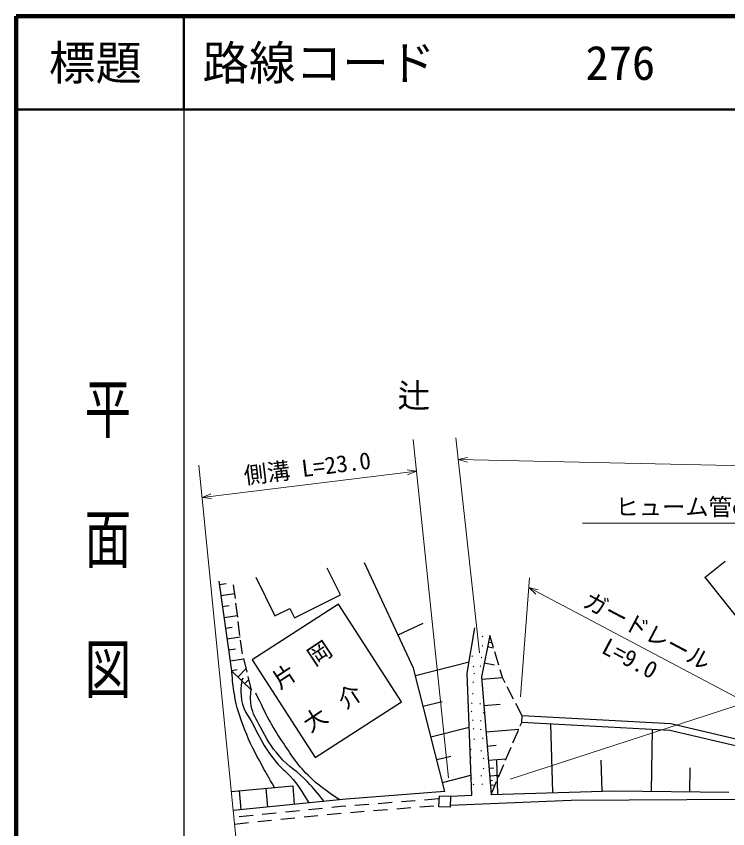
# Model space of a CAD drawing. Units: millimetres, scale not verified. Extents: x 40000 to 680000, y 20000 to 380000.
# Drawn here: x 40000 to 116423, y 292752 to 380000 of the extents above; entities that cross this region are included whole.
import ezdxf
from ezdxf.enums import TextEntityAlignment as Align

# ---------------------------------------------------------------- set-up
doc = ezdxf.new("R2010")
doc.units = ezdxf.units.MM
doc.header["$LTSCALE"] = 1000
for name, color, linetype, lineweight in [('M-BGD', 7, 'Continuous', 25), ('M-STR-HTXT', 7, 'Continuous', 13), ('M-TTL', 2, 'Continuous', 140), ('M-TTL-BAND', 7, 'Continuous', 25), ('M-TTL-LINE', 7, 'Continuous', 50)]:
    doc.layers.add(name, color=color, linetype=linetype, lineweight=lineweight)
doc.layers.add('M-BMK-HTXT', color=7, linetype='Continuous')
doc.layers.add('M-TTL-TXT', color=7, linetype='Continuous')
doc.styles.add('@ＭＳ ゴシック', font='')
doc.styles.add('ＭＳ ゴシック', font='')
doc.styles.get('@ＭＳ ゴシック').set_extended_font_data('@MS Gothic')
doc.styles.get('ＭＳ ゴシック').set_extended_font_data('MS Gothic')

msp = doc.modelspace()

# ---------------------------------------------------------------- linework, layer by layer
at = {"layer": 'M-BGD'}
for p, q in [((82666, 309980), (77422, 321324)), ((113994, 319773), (116134, 321471)), ((74822, 317855), (73399, 320741)), ((65736, 319785), (67788, 315623)), ((127177, 303161), (113973, 319799)), ((61746, 319329), (63114, 309695)), ((61795, 318984), (62545, 319090)), ((63533, 317471), (63345, 318960)), ((61965, 317782), (63467, 317996)), ((69879, 315417), (74822, 317855)), ((62132, 316611), (62864, 316715)), ((63783, 315487), (63595, 316975)), ((67788, 315623), (69388, 316413)), ((69388, 316413), (69879, 315417)), ((62298, 315439), (63763, 315647)), ((64033, 313503), (63845, 314991)), ((62460, 314296), (63175, 314397)), ((81007, 313567), (83711, 314817)), ((88435, 309449), (89258, 314334)), ((62623, 313153), (64051, 313356)), ((90854, 313512), (89983, 309062)), ((90055, 313372), (90126, 313442)), ((90811, 313294), (90923, 313272)), ((91244, 312225), (90854, 313512)), ((64254, 311747), (64095, 313007)), ((88937, 312429), (88940, 312432)), ((90057, 312372), (90128, 312443)), ((90715, 312802), (91022, 312742)), ((62791, 311966), (63533, 312072)), ((64310, 311523), (64254, 311747)), ((90619, 312310), (91234, 312190)), ((91824, 310311), (91389, 311746)), ((62960, 310780), (64443, 310990)), ((64795, 309583), (64431, 311038)), ((82866, 309192), (88639, 310660)), ((88940, 311254), (89011, 311324)), ((89923, 311101), (89993, 311172)), ((63104, 309760), (63742, 309851)), ((63814, 309032), (64699, 309967)), ((86029, 296755), (82666, 309980)), ((89078, 310142), (89148, 310213)), ((89831, 310181), (89902, 310251)), ((90276, 310559), (91370, 310345)), ((92227, 308983), (91969, 309832)), ((63114, 309695), (65280, 307643)), ((64184, 308681), (64403, 308913)), ((65280, 307643), (64916, 309098)), ((88919, 296342), (88435, 309449)), ((89156, 309377), (89227, 309448)), ((89983, 309062), (90999, 296438)), ((90004, 308804), (92227, 308983)), ((92506, 308438), (92227, 308983)), ((64554, 308331), (64992, 308793)), ((89045, 308455), (89116, 308526)), ((93416, 306657), (92733, 307993)), ((88991, 307205), (89062, 307276)), ((90089, 307217), (90128, 307256)), ((83703, 305903), (85758, 306426)), ((88894, 306218), (88965, 306289)), ((88846, 305300), (88917, 305371)), ((89805, 306117), (89876, 306188)), ((90231, 305986), (91992, 306128)), ((94326, 304876), (93643, 306212)), ((90156, 305179), (90227, 305250)), ((94288, 304177), (94326, 304876)), ((84539, 302615), (88649, 303661)), ((89018, 304386), (89089, 304457)), ((89856, 304315), (89926, 304386)), ((94128, 303801), (94288, 304177)), ((110200, 303306), (94288, 304177)), ((97638, 296633), (97422, 304006)), ((89093, 303441), (89164, 303512)), ((89865, 303383), (89936, 303453)), ((90457, 303168), (93980, 303452)), ((93346, 301960), (93932, 303341)), ((108245, 296778), (108323, 303409)), ((125726, 299679), (110200, 303306)), ((89135, 302348), (89206, 302418)), ((90089, 302459), (90160, 302530)), ((88789, 301233), (88859, 301304)), ((89917, 301099), (89988, 301170)), ((90581, 301635), (91539, 301712)), ((92563, 300120), (93150, 301500)), ((85161, 300170), (86689, 300559)), ((88784, 300377), (88855, 300448)), ((90142, 300270), (90213, 300341)), ((90704, 300101), (92621, 300255)), ((91739, 296460), (91631, 300146)), ((88807, 299454), (88878, 299524)), ((90149, 299193), (90220, 299264)), ((90771, 299267), (91293, 299309)), ((91781, 298279), (92368, 299660)), ((102941, 296788), (102844, 300103)), ((112361, 296729), (112392, 299302)), ((85783, 297724), (88839, 298502)), ((89901, 298403), (89971, 298473)), ((90838, 298432), (91882, 298516)), ((88868, 298164), (88939, 298235)), ((89082, 297482), (89153, 297552)), ((89998, 297489), (90069, 297560)), ((90879, 297934), (91139, 297954)), ((90999, 296438), (91586, 297819)), ((63099, 296768), (69698, 297345)), ((63959, 296843), (64137, 294807)), ((66800, 297091), (66975, 295086)), ((69698, 297345), (69846, 295368)), ((86029, 296755), (75419, 295915)), ((90919, 297435), (91440, 297477)), ((90999, 296438), (104203, 296825)), ((104203, 296825), (116536, 296680)), ((75419, 295915), (63303, 294725)), ((85354, 295956), (83859, 295838)), ((86610, 295272), (99621, 295805)), ((86656, 296242), (88919, 296342)), ((99621, 295805), (118268, 295915)), ((72897, 294927), (71405, 294775)), ((74861, 295127), (73892, 295028)), ((75385, 295168), (74861, 295127)), ((77878, 295365), (76382, 295247)), ((80370, 295562), (78874, 295444)), ((80870, 294899), (82366, 295018)), ((82862, 295759), (81367, 295641)), ((83363, 295096), (84858, 295215)), ((65436, 294166), (63944, 294014)), ((67923, 294420), (66431, 294268)), ((70410, 294673), (68918, 294521)), ((70910, 294020), (72402, 294173)), ((73397, 294274), (74889, 294426)), ((75886, 294506), (77381, 294624)), ((78378, 294703), (79874, 294821)), ((63448, 293260), (64941, 293412)), ((65935, 293514), (67428, 293666)), ((68423, 293767), (69915, 293919))]:
    msp.add_line(p, q, dxfattribs=at)
for points in [[(65337, 310892), (72120, 300403), (81387, 306396), (74603, 316885)], [(85459, 296299), (86656, 296242), (86600, 295059), (85403, 295116)]]:
    msp.add_lwpolyline(points, close=True, dxfattribs=at)
msp.add_lwpolyline([(130148, 298204), (125969, 300341), (110300, 304002), (94326, 304876)], dxfattribs=at)
for points, knots in [([(67743, 297174), (67076, 298291), (66902, 298607), (66398, 299545), (65598, 301035), (65134, 301871), (64528, 303450), (63982, 304872), (63678, 305689), (63428, 307191), (63270, 308140), (63224, 308505), (63172, 309640)], [0, 0, 0, 0, 1, 1, 1, 2, 2, 2, 3, 3, 3, 4, 4, 4, 4]), ([(64243, 308626), (64106, 307978), (64115, 307685), (64143, 307081), (64208, 305638), (64911, 304955), (65573, 303670), (66373, 302118), (66821, 301218), (67938, 299875), (68463, 299245), (68876, 299001), (69423, 298390), (70334, 297371), (70578, 296898), (71431, 295523)], [0, 0, 0, 0, 1, 1, 1, 2, 2, 2, 3, 3, 3, 4, 4, 4, 5, 5, 5, 5]), ([(73065, 295684), (72278, 296701), (72023, 296997), (71293, 297785), (70208, 298956), (69302, 299318), (68268, 300535), (67323, 301648), (66905, 302374), (66233, 303670), (65781, 304542), (65387, 305010), (65243, 305981), (65145, 306640), (65146, 306951), (65234, 307686)], [0, 0, 0, 0, 1, 1, 1, 2, 2, 2, 3, 3, 3, 4, 4, 4, 5, 5, 5, 5]), ([(74754, 295849), (73124, 296915), (72544, 297311), (71348, 298500), (70066, 299776), (69550, 300682), (68543, 302185), (67275, 304079), (66930, 304859), (65738, 307301)], [0, 0, 0, 0, 1, 1, 1, 2, 2, 2, 3, 3, 3, 3])]:
    msp.add_open_spline(points, degree=3, knots=knots, dxfattribs=at)
at = {"layer": 'M-STR-HTXT'}
for p, q in [((86433, 298217), (82642, 334555)), ((89751, 311646), (87223, 334713)), ((87478, 332390), (88483, 332632)), ((63782, 289908), (59613, 331806)), ((87478, 332390), (175450, 330534)), ((87478, 332390), (88472, 332106)), ((59958, 328337), (82997, 331149)), ((82997, 331149), (81972, 331289)), ((82997, 331149), (82036, 330767)), ((59958, 328337), (60918, 328719)), ((59958, 328337), (60982, 328197)), ((134778, 325549), (100810, 325549)), ((94175, 306907), (95123, 319704)), ((95045, 318650), (118392, 306297)), ((95045, 318650), (95806, 317950)), ((95045, 318650), (96052, 318415)), ((93069, 298059), (119295, 306591))]:
    msp.add_line(p, q, dxfattribs=at)
at = {"layer": 'M-TTL'}
for p, q in [((40000, 380000), (40000, 20000)), ((680000, 380000), (40000, 380000))]:
    msp.add_line(p, q, dxfattribs=at)
at = {"layer": 'M-TTL-BAND'}
msp.add_line((58000, 370000), (58000, 20000), dxfattribs=at)
at = {"layer": 'M-TTL-LINE'}
for p, q in [((58000, 380000), (58000, 370000)), ((40000, 370000), (680000, 370000))]:
    msp.add_line(p, q, dxfattribs=at)

# ---------------------------------------------------------------- texts
at = {"layer": 'M-BGD', "char_height": 1833, "attachment_point": 8, "rotation": 33.609, "style": 'ＭＳ ゴシック'}
for s, insert in [('\\T1.8;片岡', (72148, 309995)), ('\\T1.8;大介', (75418, 305355))]:
    msp.add_mtext(s, dxfattribs=dict(at, insert=insert))
at = {"layer": 'M-BMK-HTXT', "style": 'ＭＳ ゴシック'}
msp.add_text('辻', height=2566, dxfattribs=at).set_placement((82702, 337216), align=Align.BOTTOM_CENTER)
at = {"layer": 'M-STR-HTXT', "style": 'ＭＳ ゴシック'}
for s, rotation, p in [('側溝 L=23.0', 6.959, (71441, 330041)), ('ガードレール', 332.115, (107099, 312700)), ('L=9.0', 332.115, (105234, 309750))]:
    msp.add_text(s, height=1833, rotation=rotation, dxfattribs=at).set_placement(p, align=Align.BOTTOM_CENTER)
msp.add_text('ヒューム管φ900 L=35.0', height=1833, dxfattribs=at).set_placement((117794, 325849), align=Align.BOTTOM_CENTER)
at = {"layer": 'M-TTL-BAND', "style": '@ＭＳ ゴシック', "width": 1.4}
msp.add_text('平  面  図', height=3666, rotation=270, dxfattribs=at).set_placement((49777, 306475), align=Align.MIDDLE_RIGHT)
at = {"layer": 'M-TTL-TXT', "style": 'ＭＳ ゴシック'}
msp.add_text('標題', height=3666, dxfattribs=at).set_placement((48500, 375000), align=Align.MIDDLE_CENTER)
for s, p in [('路線コード', (60000, 375000)), ('276', (101142, 375000))]:
    msp.add_text(s, height=3666, dxfattribs=at).set_placement(p, align=Align.MIDDLE_LEFT)

doc.saveas('drawing.dxf')
